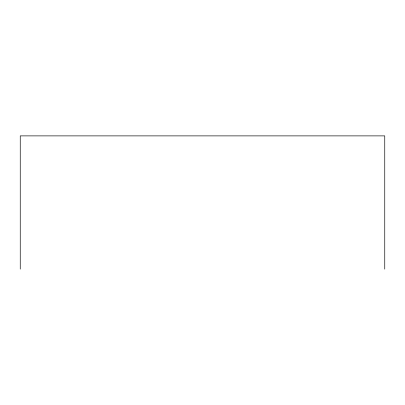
<?xml version="1.0" encoding="UTF-8"?>
<svg xmlns="http://www.w3.org/2000/svg" width="405" height="405" viewBox="0 0 405 405"><rect width="100%" height="100%" fill="white"/><g stroke="black" fill="none" stroke-linecap="round" stroke-linejoin="round"><path stroke-width="0.61" d="M384.75 269.117L384.75 135.883L20.25 135.883L20.25 269.117"/></g></svg>
